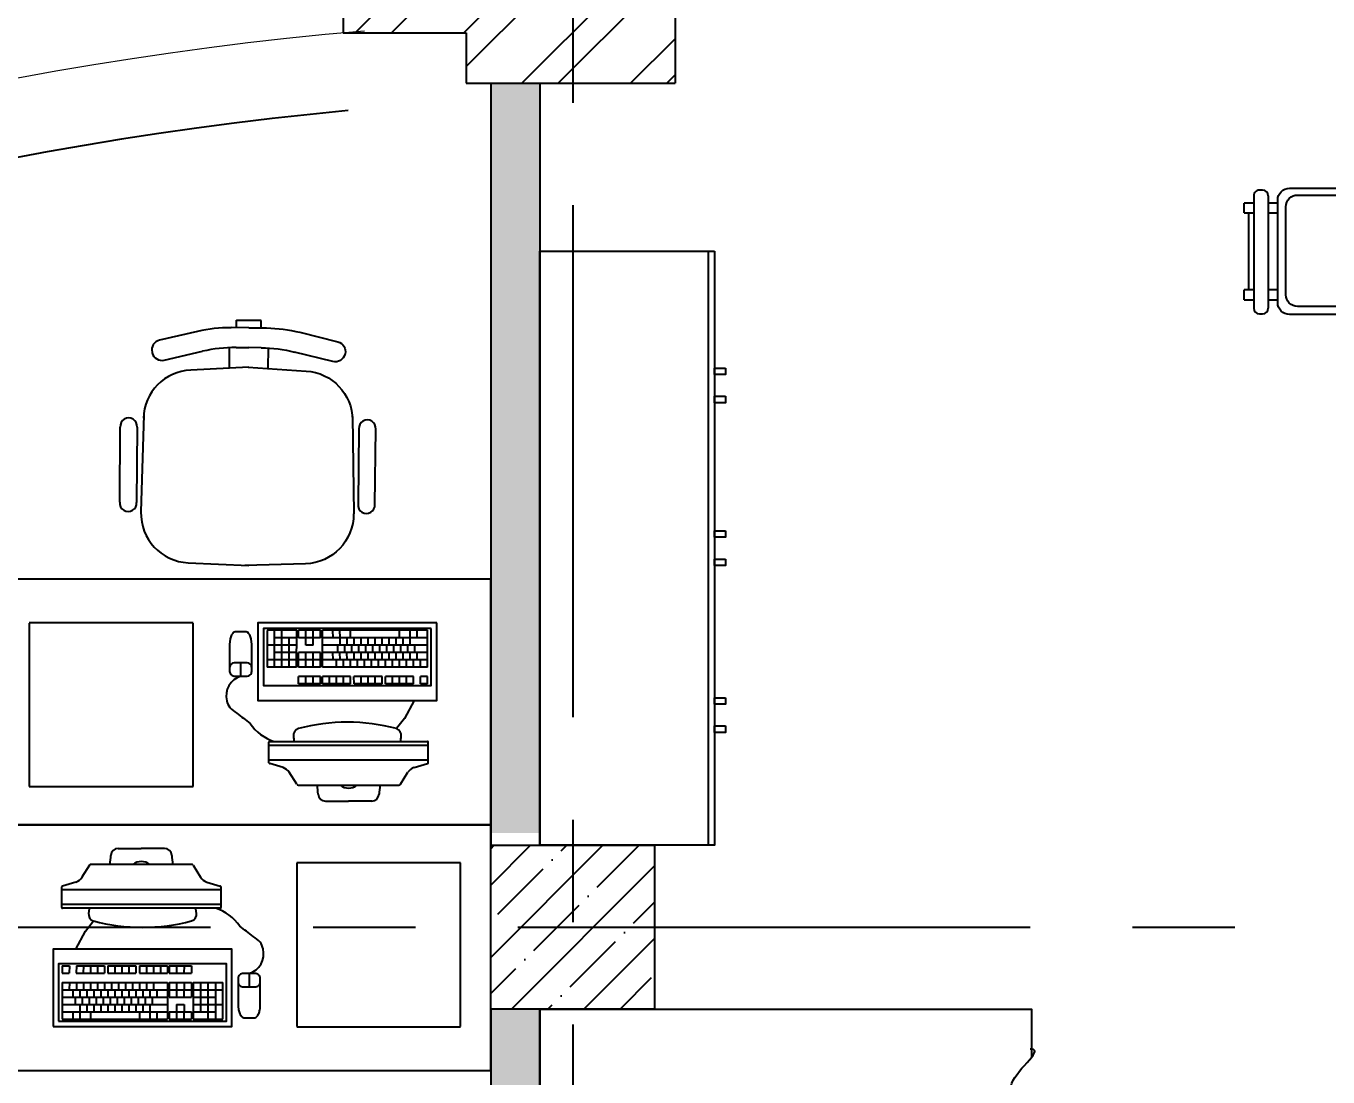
# Model space of a CAD drawing. Header units: millimetres. Extents: x -9318 to 9016603, y 0 to 838141.
# Drawn here: x 68068 to 71245, y 340642 to 343208 of the extents above; entities that cross this region are included whole.
import ezdxf
from ezdxf import colors
from ezdxf.entities.mleader import LeaderData, LeaderLine
from ezdxf.math import Vec2, Vec3

# ---------------------------------------------------------------- set-up
doc = ezdxf.new("R2010")
doc.units = ezdxf.units.MM
doc.linetypes.add('CENTER', pattern=[2, 1.25, -0.25, 0.25, -0.25])
doc.linetypes.add('HIDDEN', pattern=[6, 4, -2])
doc.styles.add('ISOCPEUR', font='isocpeur.ttf', dxfattribs={"width": 0.7})

# ---------------------------------------------------------------- blocks, each defined once
blk = doc.blocks.new('_DotSmall')
at = {"color": 8, "linetype": 'ByBlock', "const_width": 0.5}
blk.add_lwpolyline([(-0.0625, 0, 1), (0.0625, 0, 1)], format="xyb", close=True, dxfattribs=at)
blk = doc.blocks.new('Кабинка')
at = {"color": 8}
blk.add_lwpolyline([(106.5, -1200), (0, -1200), (0, 0), (1200, 0), (1200, -1200), (1082.8, -1200)], dxfattribs=at)
blk.add_spline([(106.5, -1200), (188.7, -1150), (301.7, -1250), (410.6, -1150), (523, -1250), (655.5, -1150), (727.6, -1250), (831.3, -1150), (940.8, -1250), (1012.8, -1150), (1102.2, -1200), (1102.2, -1196.7)], degree=3, dxfattribs=at)
blk = doc.blocks.new('стул 5  340х340')
at = {"color": 8, "linetype": 'ByBlock', "extrusion": (-6.19742e-05, 0.000470712, 1)}
for p, q in [((-15340.7, 16664.9, 196.8), (-15316.5, 16664.9, 196.8)), ((-15340.7, 16664.9, 196.8), (-15340.7, 16641.7, 196.8)), ((-15316.5, 16641.7, 196.8), (-15316.5, 16664.9, 196.8)), ((-15316.5, 16653.3, 196.8), (-15128.7, 16653.3, 196.8)), ((-15128.7, 16664.9, 196.8), (-15104.4, 16664.9, 196.8)), ((-15128.7, 16664.9, 196.8), (-15128.7, 16641.7, 196.8)), ((-15104.4, 16641.7, 196.8), (-15104.4, 16664.9, 196.8)), ((-15375, 16627.7, 196.8), (-15375, 16619.9, 196.8)), ((-15086.8, 16641.7, 196.8), (-15361.1, 16641.7, 196.8)), ((-15072.8, 16619.9, 196.8), (-15072.8, 16627.7, 196.8)), ((-15361.1, 16605.9, 196.8), (-15086.8, 16605.9, 196.9)), ((-15340.7, 16605.9, 196.8), (-15340.7, 16583.2, 196.9)), ((-15316.5, 16583.2, 196.9), (-15316.5, 16605.9, 196.8)), ((-15128.7, 16605.9, 196.9), (-15128.7, 16583.2, 196.9)), ((-15104.4, 16583.2, 196.9), (-15104.4, 16605.9, 196.9))]:
    blk.add_line(p, q, dxfattribs=at)
at = {"color": 8, "ltscale": 100, "extrusion": (-6.19742e-05, 0.000470712, 1), "elevation": 205.6}
for points in [[(-15347.9, 16582.9), (-15097, 16582.9, -0.414169), (-15068.3, 16554.2), (-15068.3, 16312.2, -0.414258), (-15097, 16283.5), (-15347.9, 16283.5, -0.414169), (-15376.6, 16312.2), (-15376.6, 16554.2, -0.414258)], [(-15328.2, 16563.2), (-15113.6, 16563.2, -0.414214), (-15084.9, 16534.4), (-15084.9, 16330.6, -0.414214), (-15113.6, 16301.9), (-15328.2, 16301.9, -0.414214), (-15356.9, 16330.6), (-15356.9, 16534.4, -0.414214)]]:
    blk.add_lwpolyline(points, format="xyb", close=True, dxfattribs=at)
at = {"color": 8, "linetype": 'ByBlock', "extrusion": (-6.19742e-05, 0.000470712, 1)}
for centre, start, end in [((-15361, 16627.6, 205.6), 90, 180), ((-15361, 16619.8, 205.6), 180, 270), ((-15086.8, 16627.6, 205.6), 0, 90), ((-15086.8, 16619.8, 205.6), 270, 0)]:
    blk.add_arc(centre, 13.9, start, end, dxfattribs=at)
blk = doc.blocks.new('тумба под доской')
at = {"color": 8}
for points in [[(-1450.6, -426.2), (0, -426.2), (0, 0), (-1450.6, 0)], [(-1164.7, -452.7), (-1148.9, -452.7), (-1148.9, -426.2), (-1164.7, -426.2)], [(-1095.9, -452.7), (-1080, -452.7), (-1080, -426.2), (-1095.9, -426.2)], [(-767.7, -452.7), (-751.8, -452.7), (-751.8, -426.2), (-767.7, -426.2)], [(-698.8, -452.7), (-683, -452.7), (-683, -426.2), (-698.8, -426.2)], [(-360, -452.7), (-344.1, -452.7), (-344.1, -426.2), (-360, -426.2)], [(-291.2, -452.7), (-275.3, -452.7), (-275.3, -426.2), (-291.2, -426.2)]]:
    blk.add_lwpolyline(points, close=True, dxfattribs=at)
blk.add_lwpolyline([(-1450.6, -410.3), (0, -410.3)], dxfattribs=at)
blk = doc.blocks.new('стол с тумбой 1200х600')
at = {"color": 8}
blk.add_lwpolyline([(-19012.2, 19801.1), (-19012.2, 21001.1), (-19612.2, 21001.1), (-19612.2, 19801.1)], close=True, dxfattribs=at)
at = {"color": 8, "linetype": 'HIDDEN', "ltscale": 0.1}
blk.add_lwpolyline([(-19505.4, 19874.7), (-19105.4, 19874.7), (-19105.4, 20274.7), (-19505.4, 20274.7)], close=True, dxfattribs=at)
blk = doc.blocks.new('М-60')
at = {"color": 8, "extrusion": (-6.19742e-05, 0.000470712, 1)}
for p, q in [((7035415.4, 1186627.5, -0.2), (7035231.8, 1186626.6, -0.2)), ((7035202.1, 1186569.5, -0.1), (7035439, 1186576.2, -0.1)), ((7035232, 1186585.7, -0.1), (7035415.6, 1186586.5, -0.1)), ((7035049.2, 1186548.9, -0.1), (7035050.6, 1186548.5, -0.1)), ((7034998.3, 1186437.9, -0.1), (7035019.7, 1186530.9, -0.1)), ((7035068.3, 1186519.6, -0.1), (7035046.7, 1186425.8, -0.1)), ((7035085.8, 1186312.9, 0), (7035092.5, 1186454.7, -0.1)), ((7035563.1, 1186460.5, -0.1), (7035569.8, 1186312.9, 0)), ((7034989, 1186312.9, 0), (7034989, 1186356.2, -0.1)), ((7035037.8, 1186361.3, -0.1), (7035088.1, 1186361.3, -0.1)), ((7034971.3, 1186282.6, 0), (7034970.4, 1186343.1, -0.1)), ((7034989, 1186343.1, -0.1), (7034970.8, 1186343.1, -0.1)), ((7034970.8, 1186343.1, -0.1), (7034970.8, 1186282.6, 0)), ((7034989, 1186312.9, 0), (7034989, 1186343.1, -0.1)), ((7035037.4, 1186344.1, 0), (7035037.4, 1186312.9, 0)), ((7035565.2, 1186174.3, 0.1), (7035569.7, 1186322, 0)), ((7034989, 1186313.2, 0), (7034989.4, 1186282.9, 0)), ((7034989, 1186313.2, 0), (7034989.6, 1186269.8, 0)), ((7035037.8, 1186282.6, 0), (7035037.4, 1186313.9, 0)), ((7035085.7, 1186314.6, 0), (7035094.7, 1186172.9, 0)), ((7034989.4, 1186282.9, 0), (7034971.3, 1186282.6, 0)), ((7035038.5, 1186265.5, 0), (7035088.8, 1186266.3, 0)), ((7035071.5, 1186107.6, 0.1), (7035048.4, 1186201.2, 0)), ((7035000.2, 1186188.3, 0), (7035023, 1186095.7, 0.1)), ((7035052.8, 1186078.1, 0.1), (7035054.2, 1186078.5, 0.1)), ((7035206, 1186059.9, 0.1), (7035442.9, 1186056.7, 0.1)), ((7035236.1, 1186044.1, 0.1), (7035419.7, 1186046, 0.1)), ((7035420.2, 1186005.1, 0.1), (7035236.6, 1186003.1, 0.1))]:
    blk.add_line(p, q, dxfattribs=at)
for centre, start, end in [((7035230, 1186606.2, 122.4), 84.9987, 275.5247), ((7035417.4, 1186607.1, 122.4), 264.9987, 95.5247), ((7035234.4, 1186023.7, 122.4), 85.3479, 275.874), ((7035421.8, 1186025.7, 122.4), 265.3479, 95.874)]:
    blk.add_arc(centre, 20.6, start, end, dxfattribs=at)
at = {"color": 8, "extrusion": (6.19742e-05, -0.000470712, -1)}
for centre, major_axis, start_param, end_param in [((7035442.2, 1186455, -0.1), (77.8, 92.6, 0), -0.725128, 0.826554), ((7035043.3, 1186525.4, -0.1), (15.6, 18.5, 0), 4.240369, 5.829345), ((7035044.7, 1186525.1, -0.1), (15.6, 18.5, 0), -0.45384, 1.098777), ((7035213.4, 1186449, -0.1), (77.8, 92.6, 0), 4.061153, 5.558057), ((7035352, 1186356.2, 0), (-277.9, 233.5, -0.1), 5.584367, 5.811166), ((7035400.4, 1186344.1, 0), (233.5, 277.9, -0.1), 4.01357, 4.240369)]:
    blk.add_ellipse(centre, major_axis=major_axis, ratio=1, start_param=start_param, end_param=end_param, dxfattribs=at)
at = {"color": 8, "extrusion": (-6.19742e-05, 0.000470712, 1)}
for centre, major_axis, start_param, end_param in [((7035352.6, 1186275.3, 0), (-274.3, -237.7, 0.1), 5.584367, 5.811166), ((7035400.8, 1186288.2, 0), (237.7, -274.3, 0.1), 4.01357, 4.240369), ((7035215.4, 1186180.5, 0), (79.2, -91.4, 0), 4.061153, 5.558057), ((7035444.3, 1186178, 0.1), (79.2, -91.4, 0), -0.725128, 0.826554), ((7035046.5, 1186101.5, 0.1), (15.8, -18.3, 0), 4.240369, 5.829345), ((7035048, 1186101.8, 0.1), (15.8, -18.3, 0), -0.45384, 1.098777)]:
    blk.add_ellipse(centre, major_axis=major_axis, ratio=1, start_param=start_param, end_param=end_param, dxfattribs=at)
blk = doc.blocks.new('ПК-2')
at = {"color": 8, "extrusion": (6.19742e-05, -0.000470712, 1)}
for p, q in [((7035967.1, 1186827.6, 95), (7035877.1, 1186827.5, 95.1)), ((7035877.1, 1186827.5, 95.1), (7035877.6, 1186571, 94.9)), ((7035895.1, 1186827.5, 95.1), (7035895.6, 1186571, 94.9)), ((7035913.1, 1186827.5, 95.1), (7035913.6, 1186571, 94.9)), ((7035931.1, 1186827.6, 95.1), (7035931.6, 1186571.1, 94.9)), ((7035949.1, 1186827.6, 95.1), (7035949.6, 1186571.1, 94.9)), ((7035967.1, 1186827.6, 95), (7035967.6, 1186571.1, 94.9)), ((7036007.6, 1186827.7, 95), (7035989.6, 1186827.7, 95)), ((7036148.9, 1186442.6, 94.9), (7036148.1, 1186827.8, 95)), ((7036200.3, 1186829.7, 95), (7036149.9, 1186829.6, 95)), ((7036157.9, 1186440.8, 94.9), (7036157.1, 1186829.6, 95)), ((7036193.9, 1186440.9, 94.9), (7036193.1, 1186829.7, 95)), ((7036212.2, 1186795.1, 95), (7036202.1, 1186827.9, 95)), ((7036253.1, 1186761.9, 95), (7036223.8, 1186780.1, 95)), ((7036255.8, 1186512.8, 94.9), (7036255.4, 1186758, 95)), ((7036294.4, 1186691.8, 95), (7036294.6, 1186635.5, 94.9)), ((7036294.7, 1186579.1, 94.9), (7036294.6, 1186635.5, 94.9)), ((7035877.6, 1186566.5, 94.9), (7035877.7, 1186512.5, 94.9)), ((7035895.6, 1186566.5, 94.9), (7035895.7, 1186512.5, 94.9)), ((7035913.7, 1186548.5, 94.9), (7035913.7, 1186530.5, 94.9)), ((7035931.6, 1186566.6, 94.9), (7035931.7, 1186512.6, 94.9)), ((7035949.6, 1186566.6, 94.9), (7035949.7, 1186512.6, 94.9)), ((7035967.6, 1186566.6, 94.9), (7035967.7, 1186512.6, 94.9)), ((7035877.7, 1186508, 94.9), (7035877.9, 1186436, 94.9)), ((7035895.7, 1186508, 94.9), (7035895.9, 1186454, 94.9)), ((7035913.7, 1186508, 94.9), (7035913.9, 1186436, 94.9)), ((7035931.7, 1186508.1, 94.9), (7035931.9, 1186454.1, 94.9)), ((7035949.7, 1186508.1, 94.9), (7035949.9, 1186436.1, 94.9)), ((7035967.7, 1186508.1, 94.9), (7035967.9, 1186436.1, 94.9)), ((7036253.6, 1186508.9, 94.9), (7036224.3, 1186490.6, 94.9)), ((7036212.8, 1186475.5, 94.9), (7036202.9, 1186442.7, 94.9)), ((7035877.9, 1186436, 94.9), (7035967.9, 1186436.1, 94.9)), ((7036201.1, 1186440.9, 94.9), (7036150.7, 1186440.8, 94.9))]:
    blk.add_line(p, q, dxfattribs=at)
at = {"color": 8, "extrusion": (6.19742e-05, -0.000470712, 1), "elevation": -27.6}
for points in [[(7035859.1, 1186850), (7035859.9, 1186413.5), (7036048.9, 1186413.9), (7036048.1, 1186850.4)], [(7035872.6, 1186836.6), (7035873.4, 1186427.1), (7036012.9, 1186427.3), (7036012.1, 1186836.8)]]:
    blk.add_lwpolyline(points, close=True, dxfattribs=at)
for points in [[(7035989.6, 1186827.8), (7035989.7, 1186810.7)], [(7036007.6, 1186827.8), (7036007.7, 1186810.7)], [(7035895.2, 1186802), (7035877.2, 1186801.9)], [(7035931.2, 1186796.6), (7035913.2, 1186796.5)], [(7035949.2, 1186802.1), (7035931.2, 1186802)], [(7035967.2, 1186810.6), (7035949.2, 1186810.6)], [(7036007.7, 1186810.7), (7035989.7, 1186810.7)], [(7036048.2, 1186794.9), (7036092.7, 1186771.5), (7036117.2, 1186751.9)], [(7035895.2, 1186784.9), (7035877.2, 1186784.8)], [(7035913.2, 1186784.9), (7035895.2, 1186784.9)], [(7035913.2, 1186767.8), (7035895.2, 1186767.8)], [(7035931.2, 1186779.5), (7035913.2, 1186779.4)], [(7035931.2, 1186762.4), (7035913.2, 1186762.3)], [(7035949.2, 1186785), (7035931.2, 1186784.9)], [(7035949.2, 1186767.9), (7035931.2, 1186767.8)], [(7035967.2, 1186793.5), (7035949.2, 1186793.5)], [(7035967.2, 1186776.4), (7035949.2, 1186776.4)], [(7035989.7, 1186793.6), (7035989.8, 1186725.2)], [(7036007.7, 1186793.6), (7035989.7, 1186793.6)], [(7036007.7, 1186776.5), (7035989.7, 1186776.5)], [(7036007.7, 1186793.6), (7036007.8, 1186725.2)], [(7035895.3, 1186759.2), (7035877.3, 1186759.2)], [(7035913.3, 1186750.7), (7035895.3, 1186750.7)], [(7035913.3, 1186733.6), (7035895.3, 1186733.6)], [(7035931.3, 1186745.3), (7035913.3, 1186745.2)], [(7035949.3, 1186750.8), (7035931.3, 1186750.7)], [(7035949.3, 1186733.7), (7035931.3, 1186733.6)], [(7035967.3, 1186759.3), (7035949.3, 1186759.3)], [(7035967.3, 1186742.2), (7035949.3, 1186742.2)], [(7036007.8, 1186759.4), (7035989.8, 1186759.4)], [(7036007.8, 1186742.3), (7035989.8, 1186742.3)], [(7035913.3, 1186716.5), (7035895.3, 1186716.5)], [(7035913.4, 1186699.4), (7035895.4, 1186699.4)], [(7035931.3, 1186728.2), (7035913.3, 1186728.1)], [(7035931.3, 1186711.1), (7035913.3, 1186711)], [(7035949.3, 1186716.6), (7035931.3, 1186716.5)], [(7035949.4, 1186699.5), (7035931.4, 1186699.4)], [(7035967.3, 1186725.1), (7035949.3, 1186725.1)], [(7035967.3, 1186708), (7035949.3, 1186708)], [(7036007.8, 1186725.2), (7035989.8, 1186725.2)], [(7035989.8, 1186716.6), (7035990, 1186648.2)], [(7036007.8, 1186716.7), (7035989.8, 1186716.6)], [(7036007.9, 1186699.6), (7035989.9, 1186699.5)], [(7036007.8, 1186716.7), (7036008, 1186648.3)], [(7035913.4, 1186682.3), (7035895.4, 1186682.3)], [(7035931.4, 1186694), (7035913.4, 1186693.9)], [(7035931.4, 1186676.9), (7035913.4, 1186676.8)], [(7035949.4, 1186682.4), (7035931.4, 1186682.3)], [(7035967.4, 1186690.9), (7035949.4, 1186690.9)], [(7035967.4, 1186673.8), (7035949.4, 1186673.8)], [(7036007.9, 1186682.5), (7035989.9, 1186682.4)], [(7035895.5, 1186639.5), (7035877.5, 1186639.5)], [(7035913.4, 1186665.2), (7035895.4, 1186665.2)], [(7035913.5, 1186648.1), (7035895.5, 1186648.1)], [(7035931.4, 1186659.8), (7035913.4, 1186659.7)], [(7035931.5, 1186642.7), (7035913.5, 1186642.6)], [(7035949.4, 1186665.3), (7035931.4, 1186665.2)], [(7035949.5, 1186648.2), (7035931.5, 1186648.1)], [(7035967.4, 1186656.7), (7035949.4, 1186656.7)], [(7035967.5, 1186639.6), (7035949.5, 1186639.6)], [(7036007.9, 1186665.4), (7035989.9, 1186665.3)], [(7036008, 1186648.3), (7035990, 1186648.2)], [(7035990, 1186639.7), (7035990.1, 1186571.3)], [(7036008, 1186639.7), (7035990, 1186639.7)], [(7036008, 1186639.7), (7036008.1, 1186571.3)], [(7035895.5, 1186613.9), (7035877.5, 1186613.8)], [(7035913.5, 1186631), (7035895.5, 1186631)], [(7035913.5, 1186613.9), (7035895.5, 1186613.9)], [(7035931.5, 1186625.6), (7035913.5, 1186625.5)], [(7035931.5, 1186608.5), (7035913.5, 1186608.4)], [(7035949.5, 1186631.1), (7035931.5, 1186631)], [(7035949.5, 1186614), (7035931.5, 1186613.9)], [(7035967.5, 1186622.5), (7035949.5, 1186622.5)], [(7035967.5, 1186605.4), (7035949.5, 1186605.4)], [(7036008, 1186622.6), (7035990, 1186622.6)], [(7036008, 1186605.5), (7035990, 1186605.5)], [(7035895.6, 1186596.8), (7035877.6, 1186596.7)], [(7035949.6, 1186596.9), (7035931.6, 1186596.8)], [(7036008.1, 1186588.4), (7035990.1, 1186588.4)], [(7035967.6, 1186571.2), (7035877.6, 1186571.1)], [(7035895.6, 1186566.6), (7035877.6, 1186566.6)], [(7035913.7, 1186548.6), (7035877.7, 1186548.6)], [(7035967.6, 1186566.7), (7035931.6, 1186566.7)], [(7035967.7, 1186548.7), (7035931.7, 1186548.7)], [(7036008.1, 1186571.3), (7035990.1, 1186571.3)], [(7035990.1, 1186566.8), (7035990.2, 1186512.8)], [(7036008.1, 1186566.8), (7035990.1, 1186566.8)], [(7036008.2, 1186548.8), (7035990.2, 1186548.8)], [(7036008.1, 1186566.8), (7036008.2, 1186512.8)], [(7035913.7, 1186530.6), (7035877.7, 1186530.6)], [(7035895.7, 1186512.6), (7035877.7, 1186512.6)], [(7035967.7, 1186508.2), (7035877.7, 1186508.1)], [(7035967.7, 1186530.7), (7035931.7, 1186530.7)], [(7035967.7, 1186512.7), (7035931.7, 1186512.7)], [(7036008.2, 1186530.8), (7035990.2, 1186530.8)], [(7036008.2, 1186512.8), (7035990.2, 1186512.8)], [(7036008.2, 1186512.8), (7035990.2, 1186512.8)], [(7035967.8, 1186490.2), (7035895.8, 1186490.1)], [(7035967.8, 1186472.2), (7035877.8, 1186472.1)], [(7035967.8, 1186454.2), (7035877.8, 1186454.1)], [(7035989.9, 1186371.7), (7035957, 1186371.6)]]:
    blk.add_lwpolyline(points, dxfattribs=at)
for points in [[(7035989.9, 1186371.7, 0.397637), (7036050, 1186337.9, 0.110351), (7036066.5, 1186345.2, 0.08312), (7036079.9, 1186362.3, 0.014729), (7036105, 1186394.7, 0.170175), (7036148.8, 1186454, -0.037673)], [(7035968.4, 1186398.6, 0.114539), (7035964.1, 1186397.6, 0.103755), (7035960.3, 1186394.6, 0.091433), (7035957.9, 1186390.4, 0.084292), (7035957, 1186385.1), (7035957.1, 1186358.1, 0.084292), (7035958, 1186352.8, 0.091433), (7035960.4, 1186348.6, 0.103755), (7035964.2, 1186345.6, 0.114539), (7035968.5, 1186344.6, 0.114539)]]:
    blk.add_lwpolyline(points, format="xyb", dxfattribs=at)
blk.add_lwpolyline([(7035881.8, 1186384.9), (7035881.9, 1186357.9, 0.19919), (7035883.7, 1186353.6, 0.098412), (7035891.5, 1186348.4, 0.055653), (7035901.3, 1186345.6, 0.042416), (7035914.6, 1186344.5), (7035978.5, 1186344.6, 0.114539), (7035982.8, 1186345.6, 0.103755), (7035986.6, 1186348.6, 0.091433), (7035989, 1186352.9, 0.084292), (7035989.9, 1186358.2), (7035989.8, 1186385.2, 0.084292), (7035988.9, 1186390.4, 0.091433), (7035986.5, 1186394.7, 0.103755), (7035982.7, 1186397.7, 0.114539), (7035978.4, 1186398.6), (7035914.5, 1186398.5, 0.042416), (7035901.2, 1186397.4, 0.055653), (7035891.4, 1186394.5, 0.098412), (7035883.6, 1186389.3, 0.19919)], format="xyb", close=True, dxfattribs=at)
at = {"color": 8, "extrusion": (6.19742e-05, -0.000470712, 1)}
for centre, radius, start, end in [((7036149.9, 1186827.9, -27.6), 1.8, 90.1091, 180.1091), ((7036200.3, 1186828, -27.6), 1.8, 0.1091, 90.1091), ((7036238, 1186803.1, -27.6), 27, 197.1145, 238.1415), ((7036134.2, 1186746.1, -27.6), 18, 82.9331, 161.3058), ((7036116.2, 1186600.9, -27.6), 164.3, 78.7654, 82.9331), ((7036579.1, 1186631.2, -27.6), 477.4, 165.3648, 179.8791), ((7036250.8, 1186758.1, -27.6), 4.5, 0.1091, 59.6301), ((7036293.3, 1186965.7, -27.6), 256.3, 261.5096, 266.4787), ((7036276.4, 1186691.9, -27.6), 18, 0.1091, 86.4787), ((7036228.8, 1186635.5, -27.6), 33.8, 322.7271, 37.4911), ((7036579.1, 1186635.1, -27.6), 477.4, 180.3391, 194.8534), ((7036276.6, 1186579.2, -27.6), 18, 273.7395, 0.1091), ((7036294.5, 1186305.4, -27.6), 256.3, 93.7395, 98.7086), ((7036134.7, 1186518.5, -27.6), 18, 198.9124, 277.2851), ((7036251.3, 1186512.9, -27.6), 4.5, 300.5881, 0.1091), ((7036116.1, 1186663.6, -27.6), 164.3, 277.2851, 281.4528), ((7036238.7, 1186467.8, -27.6), 27, 122.0766, 163.1037), ((7036150.6, 1186442.7, -27.6), 1.8, 180.1091, 270.1091), ((7036201, 1186442.8, -27.6), 1.8, 270.1091, 0.1091)]:
    blk.add_arc(centre, radius, start, end, dxfattribs=at)

msp = doc.modelspace()

# ---------------------------------------------------------------- hatches: boundary and pattern name
at = {"ltscale": 100}
h = msp.add_hatch(dxfattribs=at)
h.set_pattern_fill('ANSI32', color=256, scale=500)
h.set_pattern_definition([(45, (-929137.62, 383834.13), (-132.58252, 132.58252), []), (45, (-929049.23, 383834.13), (-132.58252, 132.58252), [])])
h.paths.add_polyline_path([(70157.03, 347267.96), (69142.03, 347267.96), (69142.03, 343758.18), (68842.03, 343758.18), (68842.03, 343191.26), (69142.03, 343191.26), (69142.03, 343067.96), (69652.03, 343067.96), (69652.03, 346757.96), (70157.03, 346757.96)])
h = msp.add_hatch(dxfattribs=at)
h.set_pattern_fill('AR-CONC', color=256, scale=30)
h.set_pattern_definition([(50, (140697.8, 216407.27), (215.17805, -18.82564), [22.5, -247.5]), (355, (140697.8, 216407.27), (-41.6254, 225.65764), [18, -198]), (100.45144, (140715.72, 216405.7), (173.55265, 206.832), [19.12206, -210.34263]), (46.1842, (140697.8, 216467.27), (320.1724, -49.6558), [33.75, -371.25]), (96.63564, (140724.47, 216463.14), (280.3986, 292.2356), [28.6831, -315.5141]), (351.18416, (140697.8, 216467.27), (280.3986, 292.2356), [27, -297]), (21, (140727.8, 216452.27), (179.07212, -120.78567), [22.5, -247.5]), (326, (140727.8, 216452.27), (72.9946, 217.545), [18, -198]), (71.45144, (140742.72, 216442.2), (252.0667, 96.75935), [19.12206, -210.34263]), (37.5, (140697.79, 216407.274), (3.647957, 99.868156), [0, -195.6, 0, -201, 0, -198.75]), (7.5, (140697.79, 216407.27), (78.92086, 118.32351), [0, -114.6, 0, -191.1, 0, -75.75]), (327.5, (140630.89, 216407.274), (160.14673, -6.76646), [0, -75, 0, -234, 0, -310.5]), (317.5, (140600.9, 216407.27), (174.95585, 30.0315), [0, -97.5, 0, -155.4, 0, -220.5])])
h.paths.add_polyline_path([(69322.03, 340807.96), (69202.03, 340807.96), (69202.03, 335207.96), (69322.03, 335207.96)])
h.paths.add_polyline_path([(69322.03, 343067.96), (69202.03, 343067.96), (69202.03, 341237.96), (69322.03, 341237.96)])
h = msp.add_hatch(dxfattribs=at)
h.set_pattern_fill('ANSI35', color=256, scale=500)
h.set_pattern_definition([(45, (-887850.06, 381079.43), (-88.388348, 88.388348), []), (45, (-887761.68, 381079.43), (-88.388348, 88.388348), [156.25, -31.25, 0, -31.25])])
h.paths.add_polyline_path([(69602.03, 341207.96), (69202.03, 341207.96), (69202.03, 340807.96), (69602.03, 340807.96)])

# ---------------------------------------------------------------- linework, layer by layer
at = {"linetype": 'CENTER', "ltscale": 1000}
for p, q in [((69402.03, 350770.43), (69402.03, 295038.08)), ((51268.34, 341007.96), (134446.74, 341007.96))]:
    msp.add_line(p, q, dxfattribs=at)
at = {"ltscale": 100}
for p, q in [((69652.03, 346757.96), (69652.03, 343067.96)), ((68842.03, 343758.18), (68842.03, 343191.26)), ((69142.03, 343191.26), (69142.03, 343067.96)), ((69142.03, 343067.96), (69652.03, 343067.96))]:
    msp.add_line(p, q, dxfattribs=at)
for points in [[(68842.03, 343191.26), (69142.03, 343191.26)], [(69202.03, 343067.96), (69202.03, 341207.96)], [(69322.03, 343067.96), (69322.03, 341207.96)], [(69202.03, 340807.96), (69202.03, 335207.96)], [(69322.03, 340807.96), (69322.03, 335207.96)]]:
    msp.add_lwpolyline(points, dxfattribs=at)
msp.add_lwpolyline([(69202.03, 341207.96), (69602.03, 341207.96), (69602.03, 340807.96), (69202.03, 340807.96)], close=True, dxfattribs=at)
at = {"lineweight": 18, "ltscale": 100}
for centre, radius, start, end in [((69608.88, 334802.05), 9148.86, 94.872341, 175.197822), ((69609.7, 334800.29), 8425.69, 94.876524, 174.796781)]:
    msp.add_arc(centre, radius, start, end, dxfattribs=at)
at = {"ltscale": 100}
msp.add_arc((69609.7, 334800.29), 8235.69, 95.266139, 175.123476, dxfattribs=at)

# ---------------------------------------------------------------- block references
for name, p, rotation in [('стул 5  340х340', (87705.78, 357880.15, -197), 89.99999999999999), ('М-60', (-1005667.49, 7395437.73, 0), 269.0887326624886), ('стол с тумбой 1200х600', (48200.92, 322245.74), 270), ('ПК-2', (-1104382.35, 7379856.55, -94.96), 269.8909180547823), ('стол с тумбой 1200х600', (89003.15, 360270.09), 89.99999999999999), ('ПК-2', (1241586.42, -6697340.73, -94.96), 89.89091805478238), ('Кабинка', (69322.03, 339607.96), 89.99999999999997)]:
    msp.add_blockref(name, p, dxfattribs=dict(rotation=rotation))
at = {"xscale": -1, "rotation": 90}
msp.add_blockref('тумба под доской', (69322.03, 341207.95), dxfattribs=at)

# ---------------------------------------------------------------- leaders
ml = msp.add_multileader_mtext('Standard')
ml.set_content('+13,200', color=8, style='ISOCPEUR')
ml.set_leader_properties(color=8, linetype='Continuous', lineweight=-1)
ml.set_arrow_properties(name='DOTSMALL')
ml.build(insert=Vec2(0, 0))
ml.multileader.update_dxf_attribs({"has_text_frame": 1, "text_left_attachment_type": 4, "text_right_attachment_type": 4, "dogleg_length": 100, "arrow_head_size": 180})
ctx = ml.context
ctx.base_point, ctx.char_height, ctx.arrow_head_size, ctx.landing_gap_size, ctx.plane_origin = Vec3(93068.63, 826103.47), 250, 180, 50, Vec3(90907.41, 825512.23)
ctx.left_attachment, ctx.right_attachment = 4, 4
notes = []
notes.append((ctx, [(0, (0, 0, 0), (0, 0), (1, 0), 1, [])]))
ctx.mtext.insert, ctx.mtext.width, ctx.mtext.line_spacing_style, ctx.mtext.flow_direction = Vec3(93118.63, 826436.81), 852.697, 2, 5
ml = msp.add_multileader_mtext('Standard')
ml.set_content('+11,550', color=8, style='ISOCPEUR')
ml.set_leader_properties(color=8, linetype='Continuous', lineweight=-1)
ml.set_arrow_properties(name='DOTSMALL')
ml.build(insert=Vec2(0, 0))
ml.multileader.update_dxf_attribs({"has_text_frame": 1, "text_left_attachment_type": 4, "text_right_attachment_type": 4, "dogleg_length": 100, "arrow_head_size": 180})
ctx = ml.context
ctx.base_point, ctx.char_height, ctx.arrow_head_size, ctx.landing_gap_size, ctx.plane_origin = Vec3(88068.63, 825358.47), 250, 180, 50, Vec3(85907.41, 824767.23)
ctx.left_attachment, ctx.right_attachment = 4, 4
notes.append((ctx, [(0, (0, 0, 0), (0, 0), (1, 0), 1, [])]))
ctx.mtext.insert, ctx.mtext.width, ctx.mtext.line_spacing_style, ctx.mtext.flow_direction = Vec3(88118.63, 825691.81), 852.697, 2, 5
ml = msp.add_multileader_mtext('Standard')
ml.set_content('+13,700', color=8, style='ISOCPEUR')
ml.set_leader_properties(color=8, linetype='Continuous', lineweight=-1)
ml.set_arrow_properties(name='DOTSMALL')
ml.build(insert=Vec2(0, 0))
ml.multileader.update_dxf_attribs({"has_text_frame": 1, "text_left_attachment_type": 4, "text_right_attachment_type": 4, "dogleg_length": 100, "arrow_head_size": 180})
ctx = ml.context
ctx.base_point, ctx.char_height, ctx.arrow_head_size, ctx.landing_gap_size, ctx.plane_origin = Vec3(118053.07, 658154.33), 250, 180, 50, Vec3(117803.7, 657493.51)
ctx.left_attachment, ctx.right_attachment = 4, 4
notes.append((ctx, [(0, (0, 0, 0), (0, 0), (1, 0), 1, [])]))
ctx.mtext.insert, ctx.mtext.width, ctx.mtext.line_spacing_style, ctx.mtext.flow_direction = Vec3(118103.07, 658487.66), 852.697, 2, 5
ml = msp.add_multileader_mtext('Standard')
ml.set_content('+13,700', color=8, style='ISOCPEUR')
ml.set_leader_properties(color=8, linetype='Continuous', lineweight=-1)
ml.set_arrow_properties(name='DOTSMALL')
ml.build(insert=Vec2(0, 0))
ml.multileader.update_dxf_attribs({"has_text_frame": 1, "text_left_attachment_type": 4, "text_right_attachment_type": 4, "dogleg_length": 100, "arrow_head_size": 180})
ctx = ml.context
ctx.base_point, ctx.char_height, ctx.arrow_head_size, ctx.landing_gap_size, ctx.plane_origin = Vec3(79585.57, 658000.47), 250, 180, 50, Vec3(77424.36, 657409.23)
ctx.left_attachment, ctx.right_attachment = 4, 4
notes.append((ctx, [(0, (0, 0, 0), (0, 0), (1, 0), 1, [])]))
ctx.mtext.insert, ctx.mtext.width, ctx.mtext.line_spacing_style, ctx.mtext.flow_direction = Vec3(79635.57, 658333.81), 852.697, 2, 5
ml = msp.add_multileader_mtext('Standard')
ml.set_content('+15,850', color=8, style='ISOCPEUR')
ml.set_leader_properties(color=8, linetype='Continuous', lineweight=-1)
ml.set_arrow_properties(name='DOTSMALL')
ml.build(insert=Vec2(0, 0))
ml.multileader.update_dxf_attribs({"has_text_frame": 1, "text_left_attachment_type": 4, "text_right_attachment_type": 4, "dogleg_length": 100, "arrow_head_size": 180})
ctx = ml.context
ctx.base_point, ctx.char_height, ctx.arrow_head_size, ctx.landing_gap_size, ctx.plane_origin = Vec3(78411.29, 652860.4), 250, 180, 50, Vec3(78329.9, 651149.71)
ctx.left_attachment, ctx.right_attachment = 4, 4
notes.append((ctx, [(0, (0, 0, 0), (0, 0), (1, 0), 1, [])]))
ctx.mtext.insert, ctx.mtext.width, ctx.mtext.defined_height, ctx.mtext.line_spacing_style, ctx.mtext.flow_direction = Vec3(78461.29, 653193.74), 696.0353, 776.46, 2, 5
ml = msp.add_multileader_mtext('Standard')
ml.set_content('+15,850', color=8, style='ISOCPEUR')
ml.set_leader_properties(color=8, linetype='Continuous', lineweight=-1)
ml.set_arrow_properties(name='DOTSMALL')
ml.build(insert=Vec2(0, 0))
ml.multileader.update_dxf_attribs({"has_text_frame": 1, "text_left_attachment_type": 4, "text_right_attachment_type": 4, "dogleg_length": 100, "arrow_head_size": 180})
ctx = ml.context
ctx.base_point, ctx.char_height, ctx.arrow_head_size, ctx.landing_gap_size, ctx.plane_origin = Vec3(116043.29, 652621.27), 250, 180, 50, Vec3(116522.41, 649668.82)
ctx.left_attachment, ctx.right_attachment = 4, 4
notes.append((ctx, [(0, (0, 0, 0), (0, 0), (1, 0), 1, [])]))
ctx.mtext.insert, ctx.mtext.width, ctx.mtext.line_spacing_style, ctx.mtext.flow_direction = Vec3(116093.29, 652954.61), 852.697, 2, 5
ml = msp.add_multileader_mtext('Standard')
ml.set_content('+9,800', color=8, style='ISOCPEUR')
ml.set_leader_properties(color=8, linetype='Continuous', lineweight=-1)
ml.set_arrow_properties(name='DOTSMALL')
ml.build(insert=Vec2(0, 0))
ml.multileader.update_dxf_attribs({"has_text_frame": 1, "text_left_attachment_type": 4, "text_right_attachment_type": 4, "dogleg_length": 100, "arrow_head_size": 180})
ctx = ml.context
ctx.base_point, ctx.char_height, ctx.arrow_head_size, ctx.landing_gap_size, ctx.plane_origin = Vec3(118053.07, 538154.33), 250, 180, 50, Vec3(117803.7, 537493.51)
ctx.left_attachment, ctx.right_attachment = 4, 4
notes.append((ctx, [(0, (0, 0, 0), (0, 0), (1, 0), 1, [])]))
ctx.mtext.insert, ctx.mtext.width, ctx.mtext.line_spacing_style, ctx.mtext.flow_direction = Vec3(118103.07, 538487.66), 852.697, 2, 5
ml = msp.add_multileader_mtext('Standard')
ml.set_content('+9,800', color=8, style='ISOCPEUR')
ml.set_leader_properties(color=8, linetype='Continuous', lineweight=-1)
ml.set_arrow_properties(name='DOTSMALL')
ml.build(insert=Vec2(0, 0))
ml.multileader.update_dxf_attribs({"has_text_frame": 1, "text_left_attachment_type": 4, "text_right_attachment_type": 4, "dogleg_length": 100, "arrow_head_size": 180})
ctx = ml.context
ctx.base_point, ctx.char_height, ctx.arrow_head_size, ctx.landing_gap_size, ctx.plane_origin = Vec3(79585.57, 538000.47), 250, 180, 50, Vec3(77424.36, 537409.23)
ctx.left_attachment, ctx.right_attachment = 4, 4
notes.append((ctx, [(0, (0, 0, 0), (0, 0), (1, 0), 1, [])]))
ctx.mtext.insert, ctx.mtext.width, ctx.mtext.line_spacing_style, ctx.mtext.flow_direction = Vec3(79635.57, 538333.81), 852.697, 2, 5
ml = msp.add_multileader_mtext('Standard')
ml.set_content('+11,750', color=8, style='ISOCPEUR')
ml.set_leader_properties(color=8, linetype='Continuous', lineweight=-1)
ml.set_arrow_properties(name='DOTSMALL')
ml.build(insert=Vec2(0, 0))
ml.multileader.update_dxf_attribs({"has_text_frame": 1, "text_left_attachment_type": 4, "text_right_attachment_type": 4, "dogleg_length": 100, "arrow_head_size": 180})
ctx = ml.context
ctx.base_point, ctx.char_height, ctx.arrow_head_size, ctx.landing_gap_size, ctx.plane_origin = Vec3(78411.29, 532860.4), 250, 180, 50, Vec3(78329.9, 531149.71)
ctx.left_attachment, ctx.right_attachment = 4, 4
notes.append((ctx, [(0, (0, 0, 0), (0, 0), (1, 0), 1, [])]))
ctx.mtext.insert, ctx.mtext.width, ctx.mtext.defined_height, ctx.mtext.line_spacing_style, ctx.mtext.flow_direction = Vec3(78461.29, 533193.74), 696.0353, 776.46, 2, 5
ml = msp.add_multileader_mtext('Standard')
ml.set_content('+11,750', color=8, style='ISOCPEUR')
ml.set_leader_properties(color=8, linetype='Continuous', lineweight=-1)
ml.set_arrow_properties(name='DOTSMALL')
ml.build(insert=Vec2(0, 0))
ml.multileader.update_dxf_attribs({"has_text_frame": 1, "text_left_attachment_type": 4, "text_right_attachment_type": 4, "dogleg_length": 100, "arrow_head_size": 180})
ctx = ml.context
ctx.base_point, ctx.char_height, ctx.arrow_head_size, ctx.landing_gap_size, ctx.plane_origin = Vec3(116043.29, 532621.27), 250, 180, 50, Vec3(116522.41, 529668.82)
ctx.left_attachment, ctx.right_attachment = 4, 4
notes.append((ctx, [(0, (0, 0, 0), (0, 0), (1, 0), 1, [])]))
ctx.mtext.insert, ctx.mtext.width, ctx.mtext.line_spacing_style, ctx.mtext.flow_direction = Vec3(116093.29, 532954.61), 852.697, 2, 5
ml = msp.add_multileader_mtext('Standard')
ml.set_content('+7,850', color=8, style='ISOCPEUR')
ml.set_leader_properties(color=8, linetype='Continuous', lineweight=-1)
ml.set_arrow_properties(name='DOTSMALL')
ml.build(insert=Vec2(0, 0))
ml.multileader.update_dxf_attribs({"has_text_frame": 1, "text_left_attachment_type": 4, "text_right_attachment_type": 4, "dogleg_length": 100, "arrow_head_size": 180})
ctx = ml.context
ctx.base_point, ctx.char_height, ctx.arrow_head_size, ctx.landing_gap_size, ctx.plane_origin = Vec3(82569.71, 434646.78), 250, 180, 50, Vec3(82488.32, 433379.22)
ctx.left_attachment, ctx.right_attachment = 4, 4
notes.append((ctx, [(0, (0, 0, 0), (0, 0), (1, 0), 1, [])]))
ctx.mtext.insert, ctx.mtext.width, ctx.mtext.line_spacing_style, ctx.mtext.flow_direction = Vec3(82619.71, 434980.11), 595.5678, 2, 5
for ctx, leaders in notes:
    for number, flags, end, landing, length, lines in leaders:
        leader = LeaderData()
        leader.index, (leader.has_last_leader_line, leader.has_dogleg_vector, leader.attachment_direction) = number, flags
        leader.last_leader_point, leader.dogleg_vector, leader.dogleg_length = Vec3(end), Vec3(landing), length
        for number, points, colour, breaks in lines:
            line = LeaderLine()
            line.index, line.vertices, line.color, line.breaks = number, Vec3.list(points), colors.encode_raw_color(colour), breaks
            leader.lines.append(line)
        ctx.leaders.append(leader)

doc.saveas('drawing.dxf')
